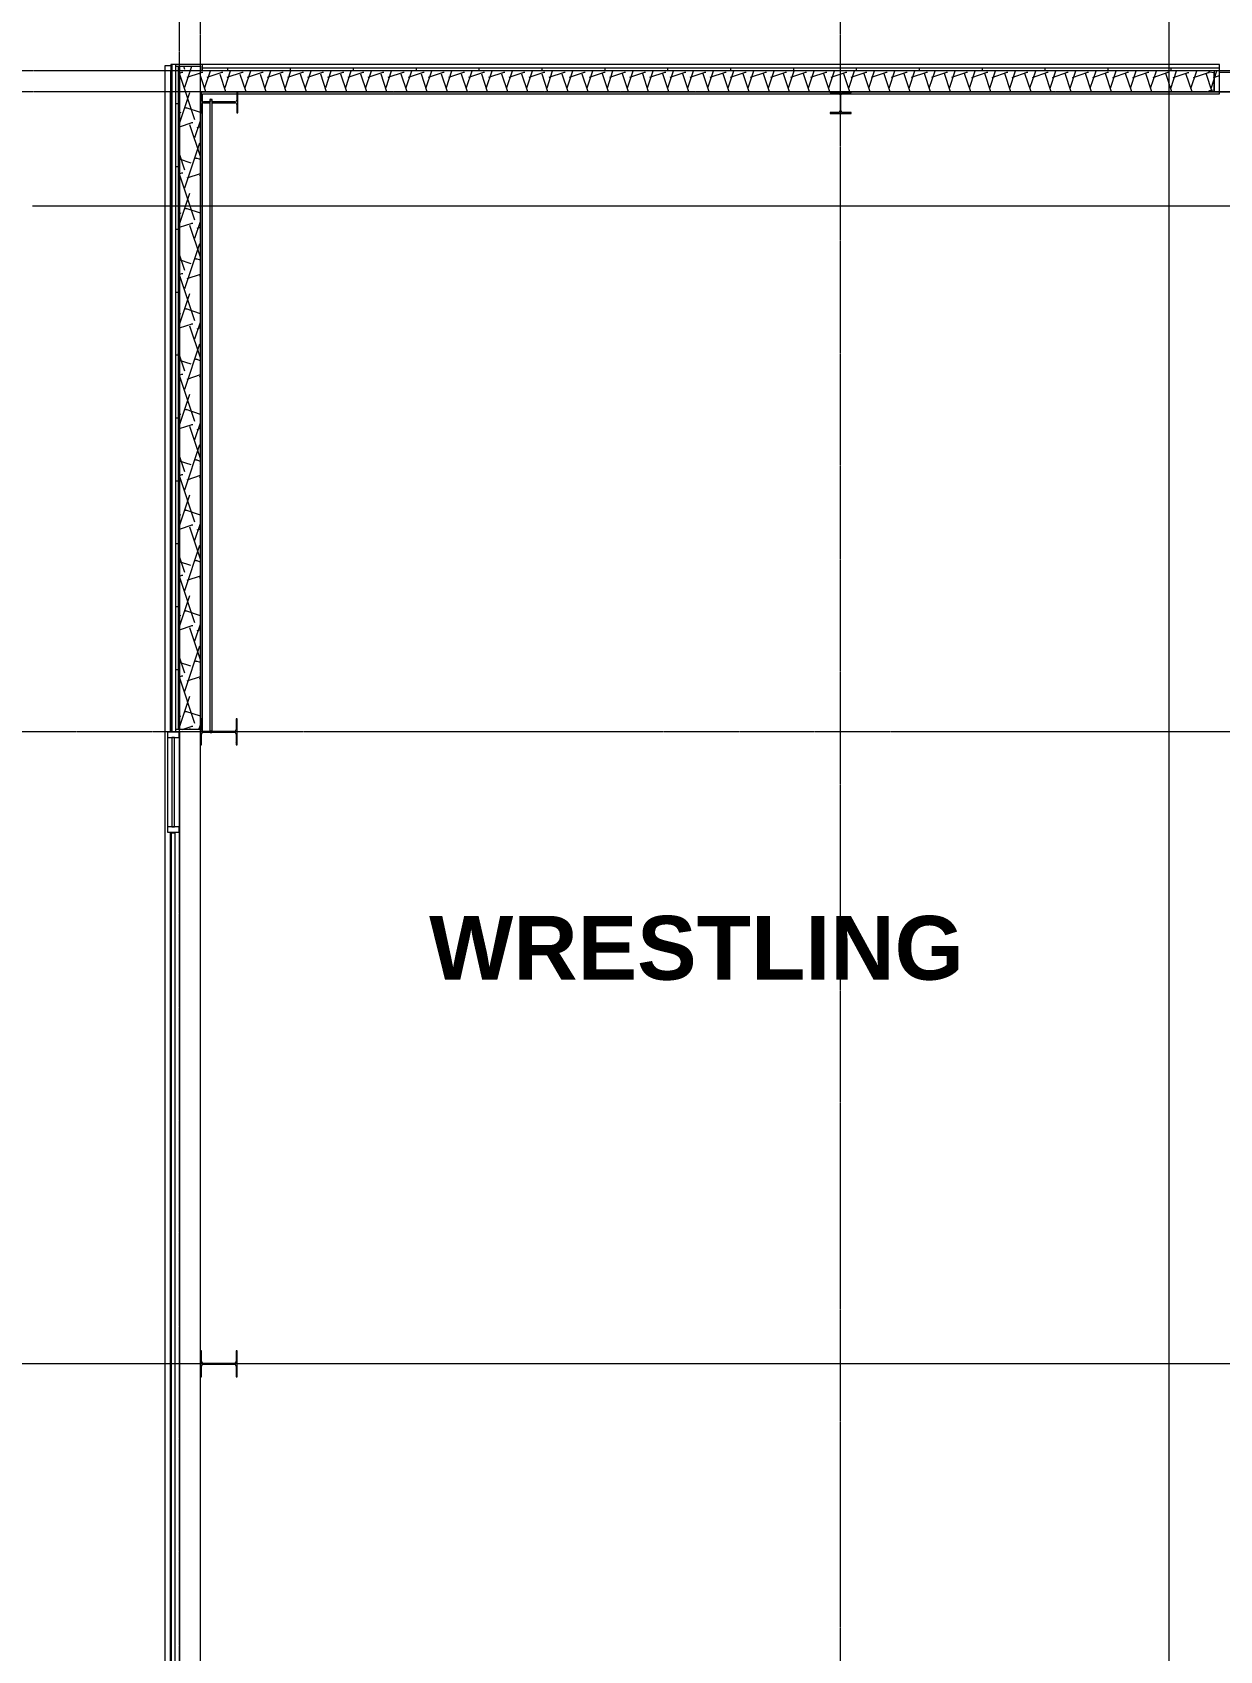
# Model space of a CAD drawing. Header units: inches. Extents: x 25369 to 33161, y -23509 to -20274.
# Drawn here: x 27935 to 28388, y -21494 to -20877 of the extents above; entities that cross this region are included whole.
import ezdxf

# ---------------------------------------------------------------- set-up
doc = ezdxf.new("R2010")
doc.units = ezdxf.units.IN
doc.header["$MEASUREMENT"] = 0
doc.linetypes.add('Grid Line 1_2_', pattern=[0.875, 0.5, -0.125, 0.125, -0.125])
for name, color, linetype, lineweight in [('A-GLAZ-CURT', 52, 'Continuous', 13), ('A-GLAZ-CWMG', 51, 'Continuous', 13), ('A-WALL', 113, 'Continuous', 13), ('A-WALL-PATT', 111, 'Continuous', 25), ('G-ANNO-SYMB', 111, 'Continuous', 9), ('L-SITE-WALL', 31, 'Continuous', 13), ('M-AREA-IDEN', 171, 'Continuous', 9), ('S-BEAM', 12, 'Continuous', 13), ('S-COLS', 52, 'Continuous', 13), ('S-GRID', 1, 'Continuous', 9)]:
    doc.layers.add(name, color=color, linetype=linetype, lineweight=lineweight)
doc.styles.add('Arial_B', font='arialbd.ttf', dxfattribs={"height": 24.354149})
pattern_1 = [(45, (5929.126, 0), (-19.00703, 19.00703), []), (45, (5929.126, 28.8), (-19.00703, 19.00703), [])]
pattern_2 = [(0, (5929.126, 0), (0, 24), []), (90, (5929.126, 0), (-24, 1e-15), [])]
pattern_3 = [(161.57, (5930.086, 0.96), (-7.6802237, -0.0009796), [0, -54.643, 6.067, 0]), (18.43, (5928.166, 0.96), (-7.6802237, 0.0009796), [0, -54.643, 6.067, 0]), (108.43, (5930.086, 0.96), (3.8382953, -19.20136532), [18.211, -42.499]), (71.57, (5928.166, 0.96), (3.8382953, 19.20136532), [18.211, -42.499])]

# ---------------------------------------------------------------- blocks, each defined once
blk = doc.blocks.new('Struct_Xcel_Sports Complex_rvt-2-Overall Floor Plan')
at = {"layer": 'L-SITE-WALL', "color": 43, "lineweight": 9}
for p, q in [((22058.14, -21143.93), (22058.14, -20899.55)), ((22058.14, -21649.43), (22058.14, -21182.12))]:
    blk.add_line(p, q, dxfattribs=at)
blk = doc.blocks.new('Rectangular Mullion - Exterior 2_ x 4_5_-1142339-Overall Floor Plan')
at = {"layer": 'A-GLAZ-CWMG', "color": 7}
for p, q in [((-2, 3), (0, 3)), ((-2, -1.5), (-2, 3)), ((0, 3), (0, -1.5)), ((0, -1.5), (-2, -1.5))]:
    blk.add_line(p, q, dxfattribs=at)
blk = doc.blocks.new('Rectangular Mullion - Exterior 2_ x 4_5_-1146635-Overall Floor Plan')
at = {"layer": 'A-GLAZ-CWMG', "color": 7}
for p, q in [((0, 3), (-2, 3)), ((-2, 3), (-2, -1.5)), ((0, -1.5), (0, 3)), ((-2, -1.5), (0, -1.5))]:
    blk.add_line(p, q, dxfattribs=at)
blk = doc.blocks.new('Girt_Z - 8_D-1789509-Overall Floor Plan')
at = {"layer": 'S-BEAM', "color": 43, "lineweight": 9}
for p, q in [((22555.14, -20891.55), (22458.52, -20891.55)), ((22555.14, -20892.13), (22458.52, -20892.13)), ((22555.14, -20892.2), (22458.52, -20892.2)), ((22458.52, -20899.55), (22551.14, -20899.55))]:
    blk.add_line(p, q, dxfattribs=at)
blk = doc.blocks.new('Girt_C - 8_D-1405510-Overall Floor Plan')
at = {"layer": 'S-BEAM', "color": 43, "lineweight": 9}
for p, q in [((22061.64, -21143.68), (22061.64, -21646.84)), ((22069.64, -21380.05), (22069.64, -21148.8)), ((22069.64, -21621.3), (22069.64, -21390.05)), ((22069.64, -21646.84), (22069.64, -21631.3)), ((22069.25, -21647.23), (22062.03, -21647.23))]:
    blk.add_line(p, q, dxfattribs=at)
blk = doc.blocks.new('System Panel - INSULATED LOW-E GLAZING _SEE ELEVATIONS FOR U-FACTOR_ SHGC_ _ LT_-827433-Overall Floor Plan')
at = {"layer": 'A-GLAZ-CURT', "color": 7}
for p, q in [((17.09375, -0.25), (-17.09375, -0.25)), ((-17.09375, -0.25), (-17.09375, -1.25)), ((-17.09375, -1.25), (17.09375, -1.25)), ((17.09375, -1.25), (17.09375, -0.25))]:
    blk.add_line(p, q, dxfattribs=at)
at = {"layer": 'A-GLAZ-CURT', "color": 10, "lineweight": 9}
for p, q in [((-17.09375, -1.25), (-17.09375, -0.25)), ((17.09375, -0.25), (-17.09375, -0.25)), ((-17.09375, -1.25), (17.09375, -1.25)), ((17.09375, -0.25), (17.09375, -1.25))]:
    blk.add_line(p, q, dxfattribs=at)
blk = doc.blocks.new('Rectangular Mullion - Exterior 2_ x 4_5_-V80-Overall Floor Plan')
at = {"layer": 'A-GLAZ-CWMG', "color": 43, "lineweight": 9}
for p, q in [((22057.02, -21145.93), (22057.02, -21180.12)), ((22061.52, -21145.93), (22061.52, -21180.12))]:
    blk.add_line(p, q, dxfattribs=at)
blk = doc.blocks.new('Round Bar - 1_-1267021-Overall Floor Plan')
at = {"layer": 'S-BEAM', "color": 43, "lineweight": 9}
for p, q in [((22073.14, -21867.69), (22073.14, -21988.86)), ((22074.14, -21988.86), (22074.14, -21867.69))]:
    blk.add_line(p, q, dxfattribs=at)
for centre, start_param, end_param in [((22073.64, -21867.69), 0, 3.141593), ((22073.64, -21867.69), 3.141593, 6.283185), ((22073.64, -22108.84), 3.926991, 5.497787)]:
    blk.add_ellipse(centre, major_axis=(0.5, 0), ratio=0.507473, start_param=start_param, end_param=end_param, dxfattribs=at)
blk = doc.blocks.new('Round Bar - 1_-V83-Overall Floor Plan')
at = {"layer": 'S-BEAM', "color": 43, "lineweight": 9}
for p, q in [((22073.14, -21022.63), (22073.14, -21143.8)), ((22074.14, -21143.8), (22074.14, -21022.63))]:
    blk.add_line(p, q, dxfattribs=at)
for centre, start_param, end_param in [((22073.64, -20902.65), 0, 3.141593), ((22073.64, -21143.8), 0, 3.141593), ((22073.64, -21143.8), 3.141593, 6.283185)]:
    blk.add_ellipse(centre, major_axis=(0.5, 0), ratio=0.507473, start_param=start_param, end_param=end_param, dxfattribs=at)

msp = doc.modelspace()

# ---------------------------------------------------------------- hatches: boundary and pattern name
at = {"layer": 'A-WALL-PATT', "lineweight": 9}
h = msp.add_hatch(dxfattribs=at)
h.set_pattern_fill('FP_21', color=253, style=0, pattern_type=2)
h.set_pattern_definition(pattern_2)
h.paths.add_polyline_path([(27990.27, -21142.93), (27990.27, -20889.8), (27989.27, -20889.8), (27989.27, -21142.93)], flags=0)
h = msp.add_hatch(dxfattribs=at)
h.set_pattern_fill('FP_20', color=253, style=0, pattern_type=2)
h.set_pattern_definition([(0, (5929.126, 0), (30.72, 7.68), [2.534, -20.506, 2.534, -20.506, -122.88]), (0, (5929.126, 0), (30.72, 7.68), [-46.08, 2.534, -43.546, 2.534, -20.506, -53.76]), (0, (5929.126, 0), (30.72, 7.68), [-115.2, 2.534, -12.826, 2.534, -35.866]), (120, (5940.646, 3.84), (-22.0110751, 22.7643004), [2.534, -20.506, 2.534, -20.506, -122.88]), (120, (5940.646, 3.84), (-22.0110751, 22.7643004), [-46.08, 2.534, -43.546, 2.534, -20.506, -53.76]), (120, (5940.646, 3.84), (-22.0110751, 22.7643004), [-115.2, 2.534, -12.826, 2.534, -35.866]), (240, (5944.486, 19.2), (-8.7089249, -30.4443004), [2.534, -20.506, 2.534, -20.506, -122.88]), (240, (5944.486, 19.2), (-8.7089249, -30.4443004), [-46.08, 2.534, -43.546, 2.534, -20.506, -53.76]), (240, (5944.486, 19.2), (-8.7089249, -30.4443004), [-115.2, 2.534, -12.826, 2.534, -35.866])])
h.paths.add_polyline_path([(27990.27, -21142.93), (27990.77, -21142.93), (27990.77, -20889.8), (27990.27, -20889.8), (27990.27, -21136.05)], flags=0)
h = msp.add_hatch(dxfattribs=at)
h.set_pattern_fill('FP_18', color=253, style=0, pattern_type=2)
h.set_pattern_definition(pattern_3)
h.paths.add_polyline_path([(27998.77, -21142.93), (27998.77, -20889.8), (27990.77, -20889.8), (27990.77, -21142.93), (27994.24, -21142.93)], flags=0)
h = msp.add_hatch(dxfattribs=at)
h.set_pattern_fill('FP_18', color=253, style=0, pattern_type=2)
h.set_pattern_definition(pattern_3)
h.paths.add_polyline_path([(27999.52, -20899.55), (28387.64, -20899.55), (28387.64, -20891.55), (27998.77, -20891.55), (27998.77, -20899.55)], flags=0)
h = msp.add_hatch(dxfattribs=at)
h.set_pattern_fill('FP_21', color=253, style=0, pattern_type=2)
h.set_pattern_definition(pattern_2)
h.paths.add_polyline_path([(27999.52, -20891.55), (28387.64, -20891.55), (28387.64, -20890.55), (27999.52, -20890.55)], flags=0)
at = {"layer": 'S-COLS', "lineweight": 9}
h = msp.add_hatch(dxfattribs=at)
h.set_pattern_fill('FP_15', color=253, style=0, pattern_type=2)
h.set_pattern_definition(pattern_1)
h.paths.add_polyline_path([(28239.02, -20907.8), (28247.02, -20907.8), (28247.02, -20907.37), (28243.85, -20907.37), (28243.36, -20907.17), (28243.16, -20906.68), (28243.16, -20900.68), (28243.36, -20900.19), (28243.85, -20899.99), (28247.02, -20899.99), (28247.02, -20899.55), (28239.02, -20899.55), (28239.02, -20899.99), (28242.18, -20899.99), (28242.67, -20900.19), (28242.87, -20900.68), (28242.87, -20906.68), (28242.67, -20907.17), (28242.18, -20907.37), (28239.02, -20907.37)], flags=0)
h = msp.add_hatch(dxfattribs=at)
h.set_pattern_fill('FP_15', color=253, style=0, pattern_type=2)
h.set_pattern_definition(pattern_1)
h.paths.add_polyline_path([(27999.2, -21148.8), (27999.2, -21144.64), (27999.4, -21144.15), (27999.89, -21143.95), (28002.34, -21143.89), (28002.27, -21143.66), (27999.89, -21143.66), (27999.4, -21143.46), (27999.2, -21142.97), (27999.2, -21138.8), (27998.77, -21138.8), (27998.77, -21148.8)], flags=0)
h.paths.add_polyline_path([(28012.77, -21148.8), (28012.77, -21138.8), (28012.33, -21138.8), (28012.33, -21142.97), (28012.13, -21143.46), (28011.64, -21143.66), (28003.27, -21143.66), (28003.18, -21143.9), (28003.25, -21143.95), (28011.78, -21144.01), (28012.13, -21144.15), (28012.33, -21144.64), (28012.33, -21148.8)], flags=0)
h = msp.add_hatch(dxfattribs=at)
h.set_pattern_fill('FP_15', color=253, style=0, pattern_type=2)
h.set_pattern_definition(pattern_1)
h.paths.add_polyline_path([(28012.33, -21390.05), (28012.77, -21390.05), (28012.77, -21380.05), (28012.33, -21380.05), (28012.33, -21384.22), (28012.13, -21384.71), (28011.64, -21384.91), (27999.89, -21384.91), (27999.4, -21384.71), (27999.2, -21384.22), (27999.2, -21380.05), (27998.77, -21380.05), (27998.77, -21390.05), (27999.2, -21390.05), (27999.2, -21385.89), (27999.4, -21385.4), (27999.89, -21385.2), (28011.64, -21385.2), (28012.13, -21385.4), (28012.33, -21385.89)], flags=0)

# ---------------------------------------------------------------- linework, layer by layer
at = {"layer": 'A-WALL', "color": 7}
for p, q in [((27987.45, -20889.05), (27987.45, -21143.68)), ((28387.64, -20889.05), (27987.45, -20889.05)), ((27987.77, -20889.05), (27987.77, -21143.68)), ((27989.27, -20889.05), (27989.27, -21143.68)), ((27989.27, -20889.8), (27998.77, -20889.8)), ((27990.27, -20889.8), (27990.27, -21142.93)), ((27990.77, -20889.8), (27990.77, -21142.93)), ((27998.77, -20889.8), (27998.77, -20891.55)), ((28387.64, -20891.55), (27998.77, -20891.55)), ((27999.52, -20891.55), (27999.52, -20889.05)), ((28387.64, -20890.55), (27999.52, -20890.55)), ((28387.64, -20900.3), (28387.64, -20889.05)), ((27998.77, -20899.55), (27998.77, -21142.93)), ((27998.77, -20899.55), (28387.64, -20899.55)), ((27999.52, -21143.68), (27999.52, -20900.3)), ((27999.52, -20900.3), (28387.64, -20900.3)), ((27987.45, -21143.68), (27999.52, -21143.68)), ((27998.77, -21142.93), (27989.27, -21142.93)), ((27987.59, -21182.43), (27987.59, -21649.12)), ((27989.16, -21182.43), (27987.59, -21182.43)), ((27989.16, -21649.12), (27989.16, -21182.43))]:
    msp.add_line(p, q, dxfattribs=at)
at = {"layer": 'G-ANNO-SYMB'}
for p, q in [((28368.3, -20694.34), (28368.3, -22908.84)), ((28701.76, -20943.13), (27934.61, -20943.13))]:
    msp.add_line(p, q, dxfattribs=at)
at = {"layer": 'L-SITE-WALL', "color": 43, "lineweight": 9}
for p, q in [((27985.27, -20889.55), (27987.45, -20889.55)), ((27985.27, -22800.8), (27985.27, -20889.55)), ((27987.45, -20891.55), (27987.27, -20891.55)), ((27987.27, -20891.55), (27987.27, -21143.93)), ((27987.27, -21182.12), (27987.27, -21649.43))]:
    msp.add_line(p, q, dxfattribs=at)
at = {"layer": 'S-COLS', "color": 7}
for p, q in [((28385.77, -20891.55), (28383.43, -20891.55)), ((28383.82, -20891.94), (28385.46, -20892.2)), ((28385.46, -20892.2), (28385.46, -20898.9)), ((28385.77, -20899.55), (28385.77, -20891.55)), ((27999.2, -20899.55), (27998.77, -20899.55)), ((27998.77, -20899.55), (27998.77, -20907.55)), ((27999.2, -20902.72), (27999.2, -20899.55)), ((28013.02, -20899.55), (28012.58, -20899.55)), ((28012.58, -20899.55), (28012.58, -20902.72)), ((28013.02, -20907.55), (28013.02, -20899.55)), ((28247.02, -20899.55), (28239.02, -20899.55)), ((28239.02, -20899.55), (28239.02, -20899.99)), ((28239.02, -20899.99), (28242.18, -20899.99)), ((28242.87, -20900.68), (28242.87, -20906.68)), ((28243.16, -20906.68), (28243.16, -20900.68)), ((28243.85, -20899.99), (28247.02, -20899.99)), ((28247.02, -20899.99), (28247.02, -20899.55)), ((28383.43, -20899.55), (28385.77, -20899.55)), ((28385.46, -20898.9), (28383.82, -20899.16)), ((27999.2, -20907.55), (27999.2, -20904.39)), ((28002.27, -20903.41), (27999.89, -20903.41)), ((27999.89, -20903.7), (28002.27, -20903.7)), ((28011.89, -20903.41), (28003.27, -20903.41)), ((28003.27, -20903.7), (28011.89, -20903.7)), ((28012.58, -20904.39), (28012.58, -20907.55)), ((27998.77, -20907.55), (27999.2, -20907.55)), ((28012.58, -20907.55), (28013.02, -20907.55)), ((28242.18, -20907.37), (28239.02, -20907.37)), ((28239.02, -20907.37), (28239.02, -20907.8)), ((28239.02, -20907.8), (28247.02, -20907.8)), ((28247.02, -20907.37), (28243.85, -20907.37)), ((28247.02, -20907.8), (28247.02, -20907.37)), ((27999.2, -21138.8), (27998.77, -21138.8)), ((27998.77, -21138.8), (27998.77, -21148.8)), ((27999.2, -21142.97), (27999.2, -21138.8)), ((28012.77, -21138.8), (28012.33, -21138.8)), ((28012.33, -21138.8), (28012.33, -21142.97)), ((28012.77, -21148.8), (28012.77, -21138.8)), ((27999.2, -21148.8), (27999.2, -21144.64)), ((28002.27, -21143.66), (27999.89, -21143.66)), ((27999.89, -21143.95), (28002.39, -21143.95)), ((28003.14, -21143.95), (28011.64, -21143.95)), ((28011.64, -21143.66), (28003.27, -21143.66)), ((28012.33, -21144.64), (28012.33, -21148.8)), ((27998.77, -21148.8), (27999.2, -21148.8)), ((28012.33, -21148.8), (28012.77, -21148.8)), ((27999.2, -21380.05), (27998.77, -21380.05)), ((27998.77, -21380.05), (27998.77, -21390.05)), ((27999.2, -21384.22), (27999.2, -21380.05)), ((28012.77, -21380.05), (28012.33, -21380.05)), ((28012.33, -21380.05), (28012.33, -21384.22)), ((28012.77, -21390.05), (28012.77, -21380.05)), ((27999.2, -21390.05), (27999.2, -21385.89)), ((28011.64, -21384.91), (27999.89, -21384.91)), ((27999.89, -21385.2), (28011.64, -21385.2)), ((28012.33, -21385.89), (28012.33, -21390.05)), ((27998.77, -21390.05), (27999.2, -21390.05)), ((28012.33, -21390.05), (28012.77, -21390.05))]:
    msp.add_line(p, q, dxfattribs=at)
for centre, radius, start, end in [((28383.82, -20891.55), 0.39, 180, 270), ((28242.18, -20900.68), 0.691, 0, 90), ((28243.85, -20900.68), 0.691, 90, 180), ((28383.82, -20899.55), 0.39, 90, 180), ((27999.89, -20902.72), 0.691, 180, 270), ((27999.89, -20904.39), 0.691, 90, 180), ((28011.89, -20902.72), 0.691, 270, 0), ((28011.89, -20904.39), 0.691, 0, 90), ((28242.18, -20906.68), 0.691, 270, 0), ((28243.85, -20906.68), 0.691, 180, 270), ((27999.89, -21142.97), 0.691, 180, 270), ((27999.89, -21144.64), 0.691, 90, 180), ((28011.64, -21142.97), 0.691, 270, 0), ((28011.64, -21144.64), 0.691, 0, 90), ((27999.89, -21384.22), 0.691, 180, 270), ((27999.89, -21385.89), 0.691, 90, 180), ((28011.64, -21384.22), 0.691, 270, 0), ((28011.64, -21385.89), 0.691, 0, 90)]:
    msp.add_arc(centre, radius, start, end, dxfattribs=at)
at = {"layer": 'S-GRID', "linetype": 'Grid Line 1_2_'}
for p, q in [((27998.77, -23155.1), (27998.77, -20370)), ((28243.02, -23155.1), (28243.02, -20370)), ((27990.77, -22996.34), (27990.77, -20466)), ((28800.98, -20891.55), (27496.49, -20891.55)), ((28800.98, -20899.55), (27400.49, -20899.55)), ((28694.14, -21143.8), (27400.49, -21143.8)), ((32356.47, -21385.05), (27400.49, -21385.05)), ((33026.59, -21385.05), (27857.14, -21385.05))]:
    msp.add_line(p, q, dxfattribs=at)

# ---------------------------------------------------------------- block references
at = {"color": 250, "lineweight": 5}
msp.add_blockref('Struct_Xcel_Sports Complex_rvt-2-Overall Floor Plan', (5929.13, 0), dxfattribs=at)
at = {"layer": 'A-GLAZ-CURT', "color": 10, "lineweight": 9, "rotation": 89.99999999996285}
msp.add_blockref('System Panel - INSULATED LOW-E GLAZING _SEE ELEVATIONS FOR U-FACTOR_ SHGC_ _ LT_-827433-Overall Floor Plan', (27987.64, -21163.02), dxfattribs=at)
at = {"layer": 'A-GLAZ-CWMG', "color": 43, "lineweight": 9, "extrusion": (0, 0, -1), "rotation": 90.00000000003713}
msp.add_blockref('Rectangular Mullion - Exterior 2_ x 4_5_-1142339-Overall Floor Plan', (-27987.64, -21143.93), dxfattribs=at)
at = {"layer": 'A-GLAZ-CWMG', "color": 43, "lineweight": 9}
msp.add_blockref('Rectangular Mullion - Exterior 2_ x 4_5_-V80-Overall Floor Plan', (5929.13, 0), dxfattribs=at)
at = {"layer": 'A-GLAZ-CWMG', "color": 43, "lineweight": 9, "rotation": 269.9999999999629}
msp.add_blockref('Rectangular Mullion - Exterior 2_ x 4_5_-1146635-Overall Floor Plan', (27987.64, -21182.12), dxfattribs=at)
at = {"layer": 'S-BEAM', "color": 43, "lineweight": 9}
for name, p in [('Girt_Z - 8_D-1789509-Overall Floor Plan', (5929.13, 0)), ('Round Bar - 1_-V83-Overall Floor Plan', (5929.13, 0)), ('Round Bar - 1_-1267021-Overall Floor Plan', (5929.13, 965)), ('Girt_C - 8_D-1405510-Overall Floor Plan', (5929.13, 0))]:
    msp.add_blockref(name, p, dxfattribs=at)

# ---------------------------------------------------------------- texts
at = {"layer": 'M-AREA-IDEN', "insert": (28188.07, -21214.07), "char_height": 24.354, "width": 236.736, "attachment_point": 2, "line_spacing_factor": 0.938532, "style": 'Arial_B'}
msp.add_mtext('WRESTLING', dxfattribs=at)

doc.saveas('drawing.dxf')
